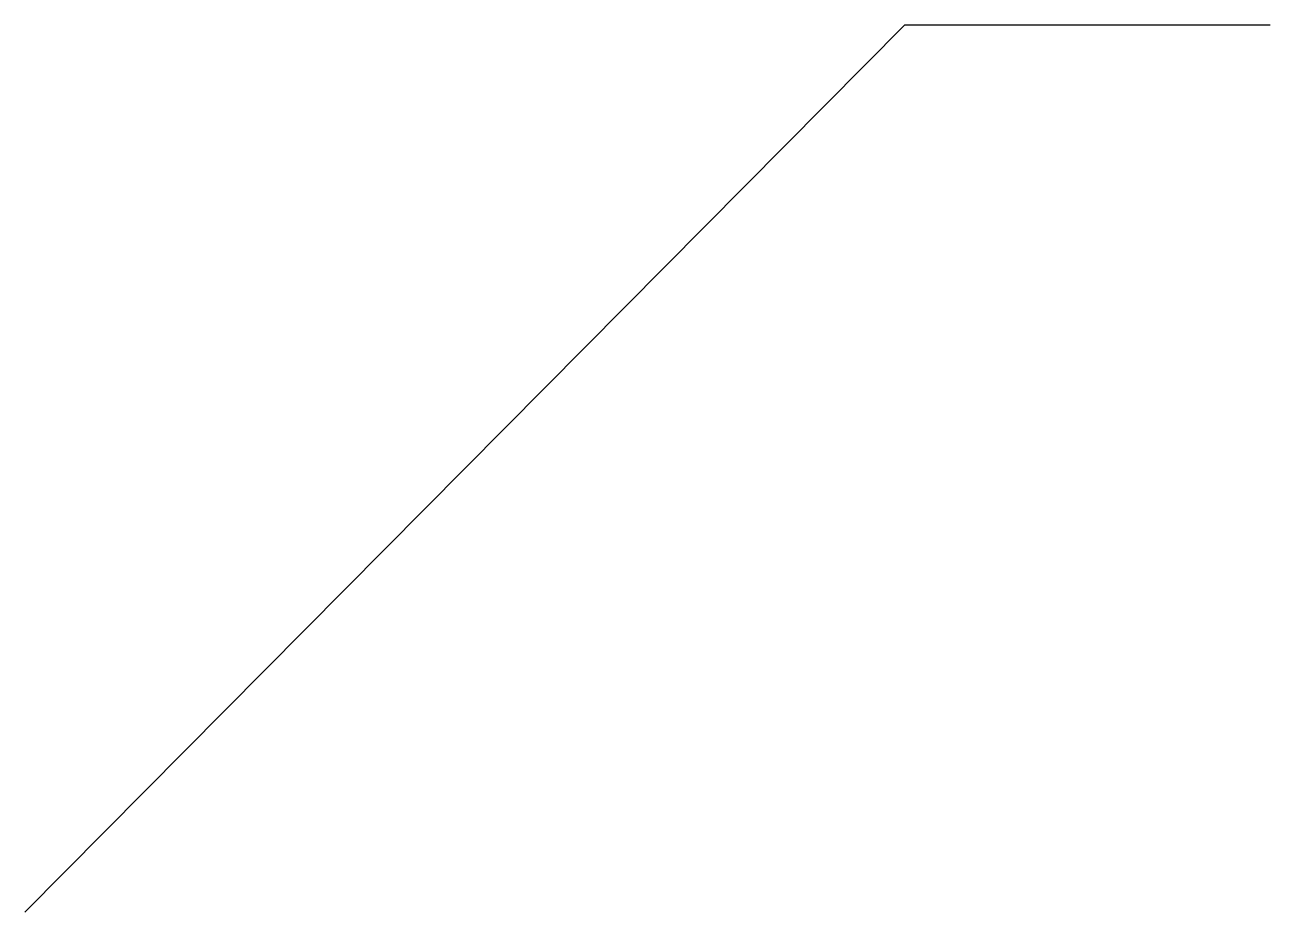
# Paper-space layout 'Layout1' of a CAD drawing. Extents: x 1.04 to 3.2, y 9.94 to 11.47.
import ezdxf

# ---------------------------------------------------------------- set-up
doc = ezdxf.new("R2010")
doc.units = 0
doc.header["$LTSCALE"] = 0.333325
doc.layers.add('DIM-TXT', color=7, linetype='CONTINUOUS')

psp = doc.layouts.get("Layout1")

# ---------------------------------------------------------------- linework, layer by layer
at = {"layer": 'DIM-TXT', "color": 0, "linetype": 'CONTINUOUS', "extrusion": (0, 0, -1), "flags": 128}
psp.add_lwpolyline([(-1.0418, 9.9384), (-2.5648, 11.4736), (-3.1967, 11.4736)], dxfattribs=at)

doc.saveas('drawing.dxf')
